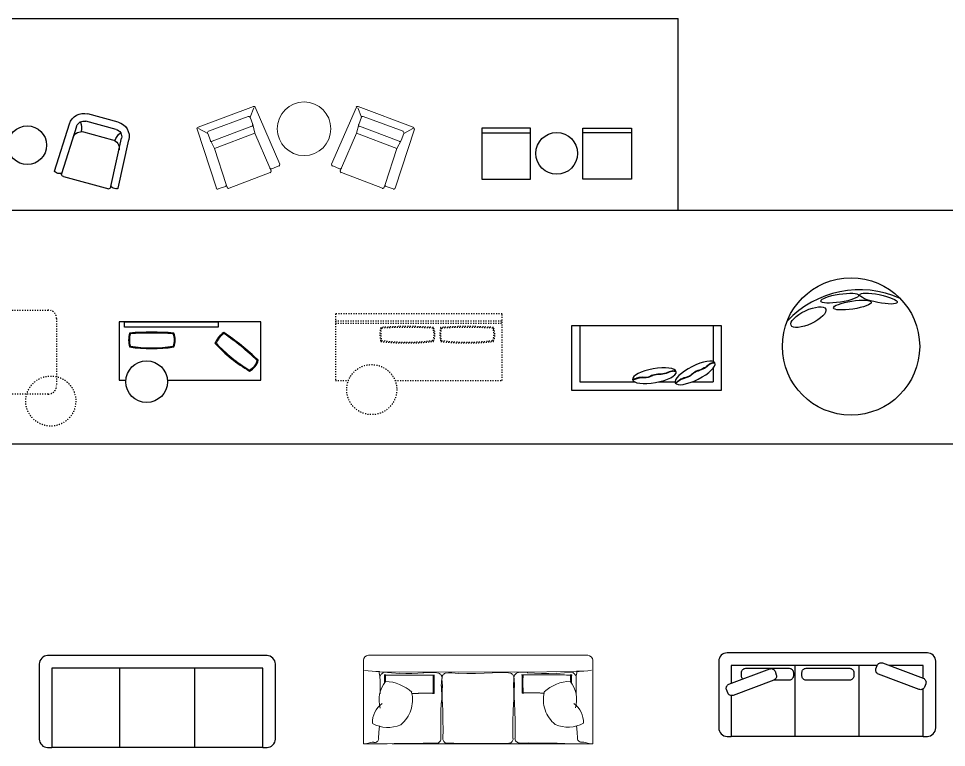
# Model space of a CAD drawing. Extents: x 185064 to 343242, y -369192 to -264966.
# Drawn here: x 229290 to 240412, y -281303 to -272568 of the extents above; entities that cross this region are included whole.
import ezdxf

# ---------------------------------------------------------------- set-up
doc = ezdxf.new("R2010")
doc.units = 0
doc.linetypes.add('ACAD_ISO03W100', pattern=[30, 12, -18])
doc.layers.add('J--家具', color=255, linetype='Continuous')
doc.layers.add('柱子', color=7, linetype='Continuous', lineweight=30)

# ---------------------------------------------------------------- blocks, each defined once
blk = doc.blocks.new('A$C4EC06032')
at = {"color": 3, "linetype": 'Continuous', "ltscale": 15}
for p, q in [((-189, 0), (189, 0)), ((-395, -765), (-368, -172)), ((395, -765), (368, -172)), ((275, -800), (-286, -800))]:
    blk.add_line(p, q, dxfattribs=at)
at = {"color": 1, "linetype": 'Continuous', "ltscale": 15}
for p, q in [((-189, -90), (189, -90)), ((-305, -769), (-278, -176)), ((305, -769), (278, -176))]:
    blk.add_line(p, q, dxfattribs=at)
at = {"color": 8, "linetype": 'Continuous', "ltscale": 15}
blk.add_line((181, -220), (-179, -220), dxfattribs=at)
at = {"color": 3, "linetype": 'Continuous', "ltscale": 15}
for centre, radius, start, end in [((-189, -180), 180, 90, 177.4376), ((189, -180), 180, 2.5624, 90), ((-387, -764), 8.02, 181.9557, 269.1852), ((-384, -772), 3, 180, 0), ((-352, -721), 59.5, 240.4657, 299.5343), ((-319, -772), 3, 180, 0), ((-319, -758), 14.4, 281.2794, 359.4441), ((-276, -773), 29.1, 172.0351, 249.3779), ((277, -772), 27.7, 264.8741, 7.4561), ((319, -758), 14.4, 180.5559, 258.7206), ((319, -772), 3, 180, 0), ((352, -721), 59.5, 240.4657, 299.5343), ((384, -772), 3, 180, 0), ((387, -764), 8.02, 270.8148, 358.0443)]:
    blk.add_arc(centre, radius, start, end, dxfattribs=at)
at = {"color": 1, "linetype": 'Continuous', "ltscale": 15}
for centre, start, end in [((-189, -180), 90, 177.4376), ((189, -180), 2.5624, 90)]:
    blk.add_arc(centre, 90, start, end, dxfattribs=at)
at = {"color": 8, "linetype": 'Continuous', "ltscale": 15}
for centre, radius, start, end in [((-180, -325), 105, 89.4316, 175.5669), ((-410, -236), 201, 3.3157, 36.2619), ((180, -325), 105, 4.4331, 90.5684), ((410, -236), 201, 143.7381, 176.6843)]:
    blk.add_arc(centre, radius, start, end, dxfattribs=at)
blk = doc.blocks.new('aertawww')
h = blk.add_hatch(color=3)
h.dxf.hatch_style = 2
h.paths.add_polyline_path([(228408, -311135), (228405, -311141), (228400, -311143), (228394, -311141), (228392, -311135), (228394, -311130), (228400, -311127), (228405, -311130)])
h = blk.add_hatch(color=3)
h.dxf.hatch_style = 2
h.paths.add_polyline_path([(228405, -313497), (228402, -313503), (228397, -313505), (228391, -313503), (228389, -313497), (228391, -313492), (228397, -313489), (228402, -313492)])
at = {"color": 3, "lineweight": 0}
for points in [[(227547, -311003), (227554, -310980), (227566, -310958), (227585, -310946), (227607, -310943), (228198, -310943)], [(227743, -311135), (227743, -311090), (227740, -311045), (227736, -311000), (227730, -310955)], [(228198, -310943), (228608, -310943), (228608, -311113)], [(227547, -311003), (227547, -313115)], [(228362, -311050), (228328, -311051), (228294, -311056), (228261, -311065), (228230, -311078), (228200, -311095), (228173, -311115), (228148, -311138), (228125, -311165)], [(228380, -311388), (228396, -311347), (228406, -311304), (228412, -311260), (228412, -311217), (228408, -311174), (228398, -311131), (228384, -311089), (228364, -311049)], [(228547, -311126), (228557, -311124), (228567, -311120), (228575, -311114), (228582, -311106), (228588, -311097), (228591, -311087), (228592, -311077), (228591, -311067)], [(228606, -310981), (228599, -311002), (228594, -311023), (228590, -311045), (228589, -311067)], [(228603, -311309), (228607, -311227), (228608, -311145), (228608, -311063), (228605, -310981)], [(227743, -311125), (227760, -311131), (227779, -311135), (227798, -311138), (227817, -311138)], [(227752, -312749), (227746, -311138)], [(227764, -311376), (227760, -311277), (227751, -311178)], [(227762, -311177), (227760, -311174), (227756, -311173), (227753, -311175), (227753, -311179)], [(227827, -311139), (227817, -311138), (227806, -311139), (227796, -311142), (227787, -311147), (227779, -311152), (227772, -311160), (227766, -311168), (227762, -311178)], [(227778, -311195), (227882, -311195)], [(227787, -311189), (227784, -311236), (227784, -311258), (227784, -311280), (227784, -311303), (227784, -311325), (227784, -311344), (227784, -311366), (227784, -311388), (227784, -311407), (227784, -311426), (227784, -311438), (227784, -311448), (227784, -311457), (227784, -311464), (227784, -311473), (227784, -311483), (227784, -311492), (227784, -311501), (227784, -311508), (227784, -311517), (227784, -311524), (227784, -311533), (227784, -311549), (227784, -311561), (227784, -311577), (227784, -311590), (227784, -311606), (227784, -311621), (227784, -311628), (227784, -311637), (227784, -311644), (227784, -311653), (227784, -311659), (227784, -311669), (227784, -311678), (227784, -311688), (227784, -311697), (227784, -311707), (227784, -311716), (227784, -311726), (227784, -311738), (227784, -311748), (227784, -311770), (227784, -311792)], [(228008, -311141), (227828, -311141)], [(228180, -311141), (228139, -311133), (228097, -311129), (228055, -311130), (228014, -311136), (227973, -311146), (227934, -311161), (227897, -311181), (227862, -311205)], [(228160, -311138), (228150, -311138)], [(228544, -311124), (228471, -311127), (228398, -311134)], [(227778, -311208), (227822, -311208), (227844, -311205), (227866, -311205)], [(227860, -311206), (227864, -311250), (227871, -311293), (227883, -311335), (227897, -311375), (227916, -311415), (227937, -311452), (227962, -311488), (227991, -311521)], [(228608, -312749), (228608, -311287)], [(227757, -311665), (227762, -311593), (227765, -311521), (227765, -311450), (227763, -311378)], [(227993, -311519), (228020, -311525), (228047, -311528), (228074, -311530), (228101, -311529), (228128, -311527), (228154, -311523), (228180, -311517), (228206, -311510), (228231, -311500), (228255, -311489), (228278, -311476), (228301, -311462), (228323, -311446), (228343, -311428), (228362, -311409), (228380, -311388)], [(228605, -311309), (228605, -311656)], [(228005, -311524), (228005, -311527), (228005, -311530), (228005, -311533), (228005, -311536), (228005, -311539), (228005, -311543), (228005, -311546), (228005, -311549), (228005, -311552), (228005, -311555), (228005, -311558), (228005, -311565), (228005, -311568), (228005, -311571), (228005, -311574), (228005, -311580), (228005, -311587), (228005, -311590), (228005, -311593), (228005, -311596), (228005, -311599), (228002, -311603), (228002, -311606), (228002, -311609), (228002, -311612), (228002, -311618), (228002, -311621), (228002, -311628), (228002, -311631), (228002, -311637), (228002, -311640), (228002, -311647), (228002, -311650), (228002, -311656), (228002, -311663), (228002, -311669), (228002, -311675), (228002, -311681), (228002, -311688), (228002, -311694), (228002, -311700), (228002, -311710), (228002, -311716), (228002, -311726), (228002, -311732), (228002, -311741), (228002, -311751), (228002, -311760), (228002, -311764), (228002, -311770), (228002, -311776), (228002, -311779), (228002, -311786), (228002, -311792)], [(227758, -311655), (227753, -311702), (227753, -311749), (227755, -311796), (227762, -311843)], [(228599, -311824), (228602, -311740), (228601, -311657)], [(227762, -311844), (227766, -311854), (227772, -311862), (227779, -311870), (227787, -311875), (227796, -311880), (227806, -311883), (227817, -311884), (227827, -311883)], [(227781, -311776), (227809, -311776), (227838, -311779), (227866, -311779), (227882, -311779), (227895, -311779), (227910, -311779), (227923, -311779), (227951, -311776), (227980, -311776), (228008, -311773)], [(227781, -311789), (227895, -311789), (227923, -311789), (227939, -311789), (227951, -311789), (227967, -311789), (227980, -311789), (228008, -311786)], [(228544, -311871), (228555, -311870), (228565, -311868), (228574, -311864), (228582, -311858), (228589, -311851), (228595, -311842), (228599, -311833), (228602, -311822)], [(227762, -311924), (227759, -311963), (227759, -312002), (227761, -312041), (227764, -312080)], [(227827, -311884), (227817, -311884), (227806, -311885), (227796, -311887), (227787, -311892), (227779, -311898), (227772, -311905), (227766, -311913), (227762, -311923)], [(227916, -311875), (227827, -311881)], [(227828, -311883), (227917, -311889)], [(227915, -311876), (227964, -311879), (228012, -311880), (228061, -311880), (228109, -311878)], [(228109, -311886), (228061, -311884), (228012, -311884), (227964, -311885), (227915, -311888)], [(228110, -311878), (228120, -311877)], [(228120, -311890), (228110, -311889)], [(228544, -311869), (228438, -311868), (228331, -311869), (228225, -311871), (228119, -311875)], [(228120, -311889), (228226, -311893), (228332, -311895), (228438, -311896), (228544, -311895)], [(228602, -311942), (228599, -311931), (228595, -311922), (228589, -311913), (228582, -311906), (228574, -311900), (228565, -311896), (228555, -311894), (228544, -311893)], [(228601, -312027), (228602, -311984), (228599, -311942)], [(227757, -312490), (227762, -312387), (227765, -312283), (227765, -312180), (227763, -312077)], [(228605, -312310), (228605, -312029)], [(228605, -312310), (228605, -312484)], [(227758, -312483), (227753, -312539), (227753, -312595), (227755, -312651), (227762, -312707)], [(228602, -312686), (228605, -312584), (228604, -312482)], [(227752, -312749), (227743, -313529)], [(227824, -312747), (227813, -312746), (227803, -312747), (227793, -312749), (227784, -312754), (227776, -312760), (227769, -312767), (227763, -312776), (227759, -312785)], [(227762, -312706), (227766, -312716), (227772, -312724), (227779, -312732), (227787, -312738), (227796, -312742), (227806, -312745), (227817, -312746), (227827, -312745)], [(227824, -312748), (227913, -312754)], [(227916, -312741), (227827, -312746)], [(228106, -312751), (228058, -312749), (228009, -312749), (227961, -312750), (227912, -312753)], [(227915, -312741), (227964, -312744), (228012, -312746), (228061, -312745), (228109, -312743)], [(228116, -312752), (228107, -312751)], [(228110, -312740), (228120, -312739)], [(228117, -312754), (228223, -312758), (228329, -312761), (228435, -312761), (228541, -312760)], [(228544, -312734), (228438, -312733), (228331, -312734), (228225, -312736), (228119, -312741)], [(228544, -312736), (228555, -312736), (228565, -312733), (228574, -312729), (228582, -312723), (228589, -312716), (228595, -312707), (228599, -312698), (228602, -312688)], [(228608, -312749), (228608, -313516)], [(227759, -312785), (227752, -312817), (227749, -312849), (227750, -312881), (227755, -312913)], [(227778, -312844), (227891, -312844), (227920, -312844), (227936, -312844), (227948, -312844), (227964, -312844), (227977, -312844), (228005, -312847)], [(227778, -312856), (227806, -312856), (227835, -312853), (227863, -312853), (227879, -312853), (227891, -312853), (227907, -312853), (227920, -312853), (227948, -312856), (227977, -312856), (228005, -312859)], [(227784, -313444), (227784, -313396), (227784, -313374), (227781, -313352), (227781, -313330), (227781, -313308), (227781, -313286), (227781, -313267), (227781, -313245), (227781, -313223), (227781, -313204), (227781, -313185), (227781, -313175), (227781, -313166), (227781, -313156), (227781, -313147), (227781, -313137), (227781, -313128), (227781, -313121), (227781, -313112), (227781, -313103), (227781, -313096), (227781, -313080), (227781, -313065), (227781, -313049), (227781, -313020), (227781, -313005), (227781, -312989), (227781, -312973), (227781, -312967), (227781, -312957), (227781, -312948), (227781, -312941), (227781, -312932), (227781, -312923), (227781, -312913), (227781, -312904), (227781, -312894), (227781, -312881), (227781, -312872), (227781, -312863), (227781, -312837)], [(228002, -313109), (228002, -313106), (228002, -313103), (228002, -313099), (228002, -313096), (228002, -313099), (228002, -313103), (228002, -313106), (228002, -313109), (228002, -313112), (228002, -313109), (228002, -313106), (228002, -313103), (228002, -313099), (228002, -313096), (228002, -313093), (228002, -313090), (228002, -313087), (228002, -313084), (228002, -313080), (228002, -313077), (228002, -313074), (228002, -313068), (228002, -313065), (227999, -313058), (227999, -313055), (227999, -313049), (227999, -313043), (227999, -313036), (227999, -313030), (227999, -313024), (227999, -313017), (227999, -313008), (227999, -313001), (227999, -312995), (227999, -312986), (227999, -312976), (227999, -312970), (227999, -312960), (227999, -312951), (227999, -312941), (227999, -312929), (227999, -312919), (227999, -312910), (227999, -312897), (227999, -312888), (227999, -312863), (227999, -312840)], [(228598, -312807), (228596, -312797), (228592, -312787), (228586, -312779), (228579, -312771), (228571, -312766), (228562, -312761), (228552, -312759), (228541, -312758)], [(228598, -312915), (228599, -312861), (228596, -312808)], [(227763, -313251), (227765, -313165), (227765, -313078), (227762, -312991), (227757, -312904)], [(228602, -313264), (228602, -312916)], [(227547, -313630), (227547, -313115)], [(227987, -313108), (227959, -313142), (227934, -313177), (227912, -313215), (227894, -313254), (227879, -313295), (227868, -313336), (227861, -313379), (227857, -313423)], [(228377, -313241), (228359, -313221), (228340, -313201), (228319, -313184), (228298, -313168), (228275, -313153), (228252, -313140), (228228, -313129), (228203, -313120), (228177, -313112), (228151, -313106), (228125, -313102), (228098, -313100), (228071, -313099), (228044, -313101), (228017, -313104), (227990, -313110)], [(227751, -313451), (227760, -313352), (227764, -313253)], [(228361, -313580), (228380, -313540), (228395, -313498), (228404, -313456), (228409, -313412), (228408, -313369), (228403, -313325), (228392, -313283), (228377, -313241)], [(228606, -313648), (228608, -313551), (228608, -313454), (228606, -313357), (228601, -313261)], [(227859, -313421), (227894, -313445), (227931, -313465), (227970, -313480), (228011, -313490), (228052, -313496), (228094, -313497), (228136, -313493), (228177, -313485)], [(227607, -313690), (228608, -313690), (228608, -313516)], [(227727, -313674), (227733, -313630), (227737, -313585), (227739, -313539), (227740, -313494)], [(227814, -313491), (227795, -313491), (227776, -313494), (227757, -313498), (227739, -313505)], [(227749, -313451), (227750, -313454), (227753, -313456), (227756, -313456), (227759, -313453)], [(227759, -313451), (227763, -313461), (227769, -313470), (227776, -313477), (227784, -313483), (227793, -313487), (227803, -313490), (227813, -313491), (227824, -313490)], [(227778, -313425), (227819, -313425), (227841, -313425), (227863, -313428)], [(227778, -313437), (227879, -313437)], [(227825, -313491), (228008, -313491)], [(228125, -313465), (228148, -313491), (228173, -313514), (228200, -313534), (228230, -313551), (228261, -313564), (228294, -313573), (228328, -313578), (228362, -313579)], [(228147, -313494), (228157, -313494)], [(228395, -313495), (228468, -313502), (228541, -313506)], [(228589, -313563), (228589, -313553), (228588, -313543), (228584, -313534), (228578, -313525), (228571, -313518), (228563, -313512), (228553, -313508), (228543, -313507)], [(227607, -313690), (227585, -313687), (227566, -313671), (227554, -313652), (227547, -313630)], [(228589, -313562), (228590, -313584), (228594, -313606), (228599, -313627), (228606, -313648)]]:
    blk.add_lwpolyline(points, dxfattribs=at)
blk = doc.blocks.new('rreee')
at = {"color": 3}
for p, q in [((237342, -296746), (237188, -296746)), ((237188, -296746), (237188, -297157)), ((238038, -296746), (237468, -296746)), ((237188, -297297), (237188, -299046)), ((237188, -299046), (237403, -299046)), ((237550, -299046), (238038, -299046))]:
    blk.add_line(p, q, dxfattribs=at)
at = {"color": 1}
for p, q in [((238038, -296746), (238038, -299046)), ((238038, -297513), (237188, -297513)), ((238038, -298279), (237188, -298279))]:
    blk.add_line(p, q, dxfattribs=at)
at = {"color": 3}
blk.add_lwpolyline([(238038, -296746), (238038, -296696, 0.414214), (237938, -296596), (237138, -296596, 0.414214), (237038, -296696), (237038, -299096, 0.414214), (237138, -299196), (237938, -299196, 0.414214), (238038, -299096), (238038, -299046)], format="xyb", dxfattribs=at)
at = {"color": 1}
for points in [[(237476, -296795), (237293, -297283, -0.414214), (237229, -297312), (237189, -297297, -0.414214), (237159, -297233), (237342, -296745, -0.414214), (237407, -296715), (237447, -296730, -0.414214)], [(237365, -297627), (237365, -298149, -0.414214), (237315, -298199), (237273, -298199, -0.414214), (237223, -298149), (237223, -297627, -0.414214), (237273, -297577), (237315, -297577, -0.414214)], [(237363, -298536), (237547, -299024, -0.414214), (237518, -299088), (237478, -299103, -0.414214), (237413, -299074), (237230, -298586, -0.414214), (237259, -298522), (237299, -298507, -0.414214)]]:
    blk.add_lwpolyline(points, format="xyb", close=True, dxfattribs=at)
blk.add_lwpolyline([(237351, -298908, -0.198912), (237315, -298923), (237273, -298923, -0.414214), (237223, -298873), (237223, -298352, -0.414214), (237273, -298302), (237315, -298302, -0.414214), (237365, -298352), (237365, -298542)], format="xyb", dxfattribs=at)
blk = doc.blocks.new('waetraer')
at = {"color": 3, "lineweight": 0}
for points in [[(234649, -273655), (233986, -273904)], [(234655, -273671), (234611, -273784)], [(234655, -273671), (234611, -273784)], [(234648, -273656), (234654, -273655), (234661, -273656), (234666, -273660), (234670, -273665)], [(234965, -274346), (234671, -273664)], [(235587, -274346), (235884, -273664)], [(235882, -273665), (235886, -273660), (235891, -273656), (235898, -273655), (235904, -273656)], [(235900, -273671), (235944, -273784)], [(235900, -273671), (235944, -273784)], [(235906, -273655), (236566, -273904)], [(234586, -273775), (234112, -273952)], [(234586, -273775), (234112, -273952)], [(234585, -273776), (234591, -273775), (234598, -273776), (234603, -273780), (234607, -273786)], [(234585, -273776), (234591, -273775), (234598, -273776), (234603, -273780), (234607, -273786)], [(235942, -273786), (235945, -273780), (235951, -273776), (235957, -273775), (235964, -273776)], [(235942, -273786), (235945, -273780), (235951, -273776), (235957, -273775), (235964, -273776)], [(235966, -273775), (236443, -273952)], [(235966, -273775), (236443, -273952)], [(233974, -273927), (233973, -273920), (233975, -273914), (233979, -273909), (233985, -273905)], [(233976, -273926), (234207, -274634)], [(233992, -273920), (234103, -273977)], [(233992, -273920), (234103, -273977)], [(234156, -274072), (234630, -273892)], [(234156, -274072), (234630, -273892)], [(234638, -273871), (234640, -273878), (234638, -273885), (234634, -273890), (234628, -273894)], [(234638, -273871), (234640, -273878), (234638, -273885), (234634, -273890), (234628, -273894)], [(234643, -273869), (234668, -273974)], [(234643, -273869), (234668, -273974)], [(235912, -273869), (235887, -273974)], [(235912, -273869), (235887, -273974)], [(235920, -273894), (235914, -273890), (235911, -273885), (235909, -273878), (235910, -273871)], [(235920, -273894), (235914, -273890), (235911, -273885), (235909, -273878), (235910, -273871)], [(236395, -274072), (235922, -273892)], [(236395, -274072), (235922, -273892)], [(236579, -273926), (236348, -274634)], [(236560, -273920), (236452, -273977)], [(236560, -273920), (236452, -273977)], [(236564, -273905), (236570, -273909), (236574, -273914), (236575, -273920), (236575, -273927)], [(234101, -273978), (234100, -273971), (234101, -273965), (234105, -273959), (234111, -273956)], [(234101, -273978), (234100, -273971), (234101, -273965), (234105, -273959), (234111, -273956)], [(234185, -274157), (234134, -274062), (234103, -273977), (234134, -274062)], [(234185, -274157), (234668, -273974)], [(234185, -274157), (234668, -273974)], [(234848, -274391), (234668, -273974)], [(234848, -274391), (234668, -273974)], [(235707, -274391), (235887, -273974)], [(235707, -274391), (235887, -273974)], [(236370, -274157), (235887, -273974)], [(236370, -274157), (235887, -273974)], [(236370, -274157), (236421, -274062), (236452, -273977), (236421, -274062)], [(236441, -273956), (236447, -273959), (236451, -273965), (236452, -273971), (236451, -273978)], [(236441, -273956), (236447, -273959), (236451, -273965), (236452, -273971), (236451, -273978)], [(234155, -274074), (234148, -274075), (234141, -274073), (234136, -274069), (234132, -274063)], [(234155, -274074), (234148, -274075), (234141, -274073), (234136, -274069), (234132, -274063)], [(234134, -274062), (234185, -274157)], [(234185, -274157), (234324, -274589)], [(234185, -274157), (234324, -274589)], [(236370, -274157), (236228, -274589)], [(236370, -274157), (236228, -274589)], [(236421, -274062), (236370, -274157)], [(236420, -274063), (236416, -274069), (236410, -274073), (236404, -274075), (236397, -274074)], [(236420, -274063), (236416, -274069), (236410, -274073), (236404, -274075), (236397, -274074)], [(234870, -274403), (234955, -274368)], [(234963, -274347), (234965, -274354), (234963, -274361), (234960, -274367), (234954, -274370)], [(235598, -274370), (235592, -274367), (235588, -274361), (235587, -274354), (235588, -274347)], [(235682, -274403), (235600, -274368)], [(234359, -274634), (234851, -274447)], [(234868, -274402), (234862, -274403), (234855, -274402), (234850, -274398), (234846, -274393)], [(234861, -274425), (234848, -274391)], [(234859, -274426), (234861, -274433), (234859, -274440), (234855, -274446), (234849, -274449)], [(235706, -274393), (235702, -274398), (235696, -274402), (235690, -274403), (235683, -274402)], [(235691, -274425), (235707, -274391)], [(235702, -274449), (235696, -274446), (235693, -274440), (235691, -274433), (235693, -274426)], [(236196, -274634), (235704, -274447)], [(234323, -274592), (234324, -274599), (234322, -274605), (234318, -274610), (234313, -274614)], [(234336, -274621), (234324, -274589)], [(236219, -274621), (236228, -274589)], [(236239, -274614), (236234, -274610), (236230, -274605), (236228, -274599), (236229, -274592)], [(234227, -274645), (234220, -274646), (234214, -274645), (234208, -274640), (234205, -274634)], [(234229, -274643), (234314, -274612)], [(234357, -274636), (234350, -274637), (234343, -274635), (234338, -274631), (234334, -274625)], [(236218, -274625), (236214, -274631), (236209, -274635), (236202, -274637), (236195, -274636)], [(236326, -274643), (236241, -274612)], [(236347, -274634), (236344, -274640), (236338, -274645), (236331, -274646), (236325, -274645)]]:
    blk.add_lwpolyline(points, dxfattribs=at)
for points in [[(234611, -273784), (234643, -273869)], [(235944, -273784), (235912, -273869)]]:
    blk.add_lwpolyline(points, close=True, dxfattribs=at)
at = {"color": 1, "lineweight": 0}
blk.add_circle((235257, -273922), 321, dxfattribs=at)
blk = doc.blocks.new('aertert')
at = {"layer": 'J--家具', "color": 3, "lineweight": -2}
for p, q in [((234786, -273936), (235368, -273936)), ((236580, -273936), (235998, -273936))]:
    blk.add_line(p, q, dxfattribs=at)
for points in [[(234786, -273882), (234786, -274494), (235368, -274494), (235368, -273882)], [(236580, -273882), (236580, -274494), (235998, -274494), (235998, -273882)]]:
    blk.add_lwpolyline(points, close=True, dxfattribs=at)
at = {"layer": '柱子', "color": 1, "lineweight": -2}
blk.add_circle((235683, -274184), 250, dxfattribs=at)

msp = doc.modelspace()

# ---------------------------------------------------------------- linework, layer by layer
at = {"color": 8}
for p, q in [((185064, -272568), (237197, -272568)), ((237197, -274863), (237197, -272568)), ((185064, -274863), (250185, -274863)), ((185064, -277663), (310328, -277663))]:
    msp.add_line(p, q, dxfattribs=at)
at = {"color": 8, "linetype": 'ACAD_ISO03W100', "lineweight": -2}
msp.add_line((233087, -276189), (235086, -276189), dxfattribs=at)
at = {"color": 1, "linetype": 'ACAD_ISO03W100', "lineweight": -2}
msp.add_line((233087, -276219), (235086, -276219), dxfattribs=at)
at = {"color": 1, "lineweight": -2}
for p, q in [((236017, -276249), (236017, -276922)), ((237617, -276249), (237617, -276679)), ((237617, -276756), (237617, -276922)), ((236017, -276922), (236673, -276922)), ((236964, -276922), (237159, -276922)), ((237364, -276922), (237617, -276922))]:
    msp.add_line(p, q, dxfattribs=at)
at = {"color": 3}
for p, q in [((232218, -280353), (229688, -280353)), ((229688, -280353), (229688, -281303)), ((232218, -281303), (232218, -280353)), ((232218, -281303), (229688, -281303))]:
    msp.add_line(p, q, dxfattribs=at)
at = {"color": 1}
for p, q in [((230503, -281303), (230503, -280353)), ((231403, -281303), (231403, -280353))]:
    msp.add_line(p, q, dxfattribs=at)
at = {"color": 3, "linetype": 'ACAD_ISO03W100'}
msp.add_lwpolyline([(229746, -276161), (229746, -276968, -0.414214), (229646, -277068), (227403, -277068), (227403, -276161, -0.414214), (227503, -276061), (229646, -276061, -0.414214)], format="xyb", close=True, dxfattribs=at)
at = {"color": 3, "linetype": 'ACAD_ISO03W100', "lineweight": -2}
msp.add_lwpolyline([(233802, -276905), (235086, -276905), (235086, -276105), (233087, -276105), (233087, -276905), (233244, -276905)], dxfattribs=at)
at = {"color": 3}
msp.add_lwpolyline([(231075, -276903), (232194, -276903), (232194, -276203), (230494, -276203), (230494, -276903), (230576, -276903)], dxfattribs=at)
msp.add_lwpolyline([(231683, -276203), (231683, -276265), (230559, -276265), (230559, -276203)], close=True, dxfattribs=at)
at = {"color": 1, "linetype": 'ACAD_ISO03W100'}
for points in [[(234263, -276270, 0.033823), (233632, -276270, 0.130869), (233632, -276437, 0.061367), (234263, -276437, 0.221198)], [(234981, -276270, 0.033823), (234350, -276270, 0.130869), (234350, -276437, 0.061367), (234981, -276437, 0.221198)]]:
    msp.add_lwpolyline(points, format="xyb", close=True, dxfattribs=at)
at = {"color": 250, "linetype": 'ACAD_ISO03W100'}
for points in [[(234255, -276279, 0.032761), (233640, -276279, 0.125299), (233641, -276428, 0.059545), (234255, -276428, 0.213879)], [(234973, -276279, 0.032761), (234358, -276279, 0.125299), (234358, -276428, 0.059545), (234973, -276428, 0.213879)]]:
    msp.add_lwpolyline(points, format="xyb", close=True, dxfattribs=at)
at = {"color": 3, "lineweight": -2}
msp.add_lwpolyline([(237717, -277022), (237717, -276249), (235917, -276249), (235917, -277022)], close=True, dxfattribs=at)
at = {"color": 1}
for points in [[(231150, -276337, 0.040197), (230620, -276337, 0.130869), (230620, -276504, 0.072931), (231150, -276504, 0.221198)], [(232163, -276663, 0.040197), (231749, -276330, 0.130869), (231644, -276460, 0.072931), (232058, -276793, 0.221198)]]:
    msp.add_lwpolyline(points, format="xyb", close=True, dxfattribs=at)
at = {"color": 250}
for points in [[(231143, -276347, 0.039123), (230628, -276347, 0.125299), (230628, -276496, 0.071114), (231143, -276495, 0.213879)], [(232151, -276665, 0.039123), (231750, -276342, 0.125299), (231657, -276459, 0.071114), (232058, -276781, 0.213879)]]:
    msp.add_lwpolyline(points, format="xyb", close=True, dxfattribs=at)
at = {"color": 3}
msp.add_lwpolyline([(232218, -281303), (232268, -281303, 0.414214), (232368, -281203), (232368, -280303, 0.414214), (232268, -280203), (229638, -280203, 0.414214), (229538, -280303), (229538, -281203, 0.414214), (229638, -281303), (229688, -281303)], format="xyb", dxfattribs=at)
at = {"color": 1, "ltscale": 2}
msp.add_circle((229394, -274086), 232, dxfattribs=at)
at = {"color": 3}
msp.add_circle((239268, -276497), 823, dxfattribs=at)
at = {"color": 1}
msp.add_circle((230825, -276920), 250, dxfattribs=at)
at = {"color": 1, "linetype": 'ACAD_ISO03W100', "lineweight": -2}
msp.add_circle((233523, -277015), 300, dxfattribs=at)
at = {"color": 1, "linetype": 'ACAD_ISO03W100'}
msp.add_circle((229676, -277152), 300, dxfattribs=at)
at = {"color": 3}
msp.add_arc((239371, -277007), 1189, 65.887, 136.9416, dxfattribs=at)
for centre, major_axis, ratio in [((239133, -275919), (-227, -35), 0.209011), ((239284, -276002), (-227, -35), 0.209011), ((239597, -275924), (-225, 45), 0.209011), ((238757, -276147), (-208, -97), 0.366292)]:
    msp.add_ellipse(centre, major_axis=major_axis, ratio=ratio, dxfattribs=at)
at = {"color": 1, "extrusion": (0, 0, -1)}
for centre, major_axis in [((237399, -276815), (237, 120)), ((236911, -276848), (262, 47))]:
    msp.add_ellipse(centre, major_axis=major_axis, ratio=0.313153, dxfattribs=at)
at = {"color": 250}
for points in [[(237634, -276691), (237585, -276701), (237526, -276745), (237451, -276780), (237379, -276815), (237331, -276853), (237241, -276884), (237195, -276914), (237162, -276936)], [(237636, -276695), (237587, -276705), (237529, -276749), (237453, -276785), (237381, -276819), (237333, -276857), (237244, -276889), (237197, -276918), (237164, -276940)], [(237171, -276796), (237122, -276792), (237053, -276817), (236971, -276830), (236892, -276842), (236835, -276865), (236740, -276869), (236687, -276884), (236649, -276896)], [(237173, -276801), (237123, -276796), (237054, -276822), (236972, -276834), (236893, -276847), (236836, -276870), (236741, -276874), (236688, -276889), (236651, -276901)]]:
    msp.add_spline(points, degree=3, dxfattribs=at)

# ---------------------------------------------------------------- block references
for name, p in [('waetraer', (-2545, 33)), ('aertert', (57, 0))]:
    msp.add_blockref(name, p)
at = {"xscale": -1}
for name, p, rotation in [('A$C4EC06032', (230301, -273761), 345), ('aertawww', (-77518, -52651), 90)]:
    msp.add_blockref(name, p, dxfattribs=dict(at, rotation=rotation))
at = {"rotation": 270}
msp.add_blockref('rreee', (536879, -43132), dxfattribs=at)

doc.saveas('drawing.dxf')
